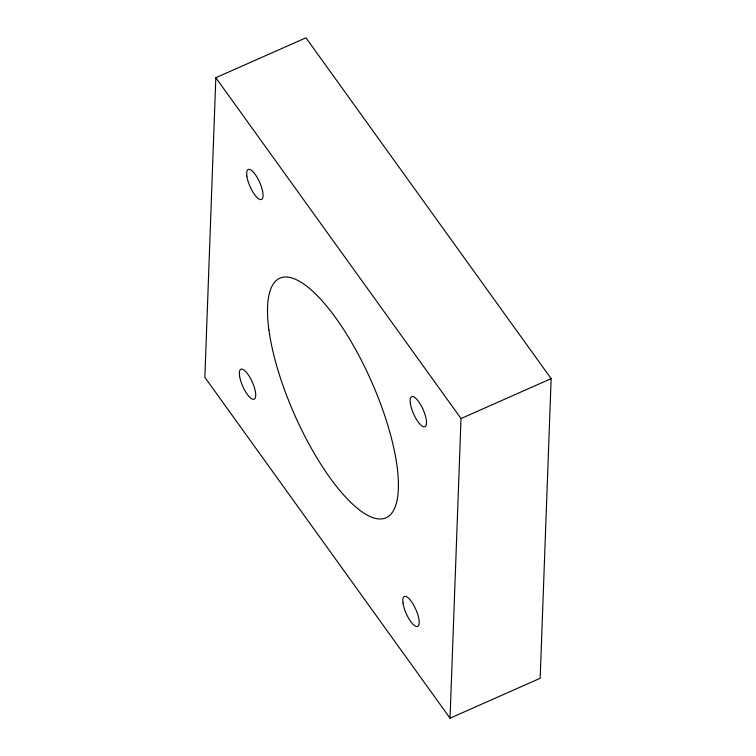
<?xml version="1.0" encoding="UTF-8"?>
<svg xmlns="http://www.w3.org/2000/svg" width="756" height="756" viewBox="0 0 756 756"><rect width="100%" height="100%" fill="white"/><g stroke="black" fill="none" stroke-linecap="round" stroke-linejoin="round"><path stroke-width="1.13" d="M215.838 77.707L204.857 377.357L450.037 718.2L540.162 678.293L551.143 378.643L305.963 37.8L215.838 77.707L461.028 418.55L450.037 718.2M461.028 418.55L551.143 378.643M268.919 330.041A131.053 41.901 66.1 0 0 376.715 518.663A131.053 41.901 66.1 0 0 353.184 345.161A131.053 41.901 66.1 0 0 268.919 330.041M246.881 176.072A16.377 5.235 66.1 0 0 260.395 199.556A16.377 5.235 66.1 0 0 257.342 177.754A16.377 5.235 66.1 0 0 246.881 176.072M410.338 403.298A16.377 5.235 66.1 0 0 423.851 426.781A16.377 5.235 66.1 0 0 420.799 404.98A16.377 5.235 66.1 0 0 410.338 403.298M403.014 603.061A16.377 5.235 66.1 0 0 416.528 626.544A16.377 5.235 66.1 0 0 413.475 604.743A16.377 5.235 66.1 0 0 403.014 603.061M239.557 375.836A16.377 5.235 66.1 0 0 253.071 399.319A16.377 5.235 66.1 0 0 250.019 377.518A16.377 5.235 66.1 0 0 239.557 375.836"/></g></svg>
